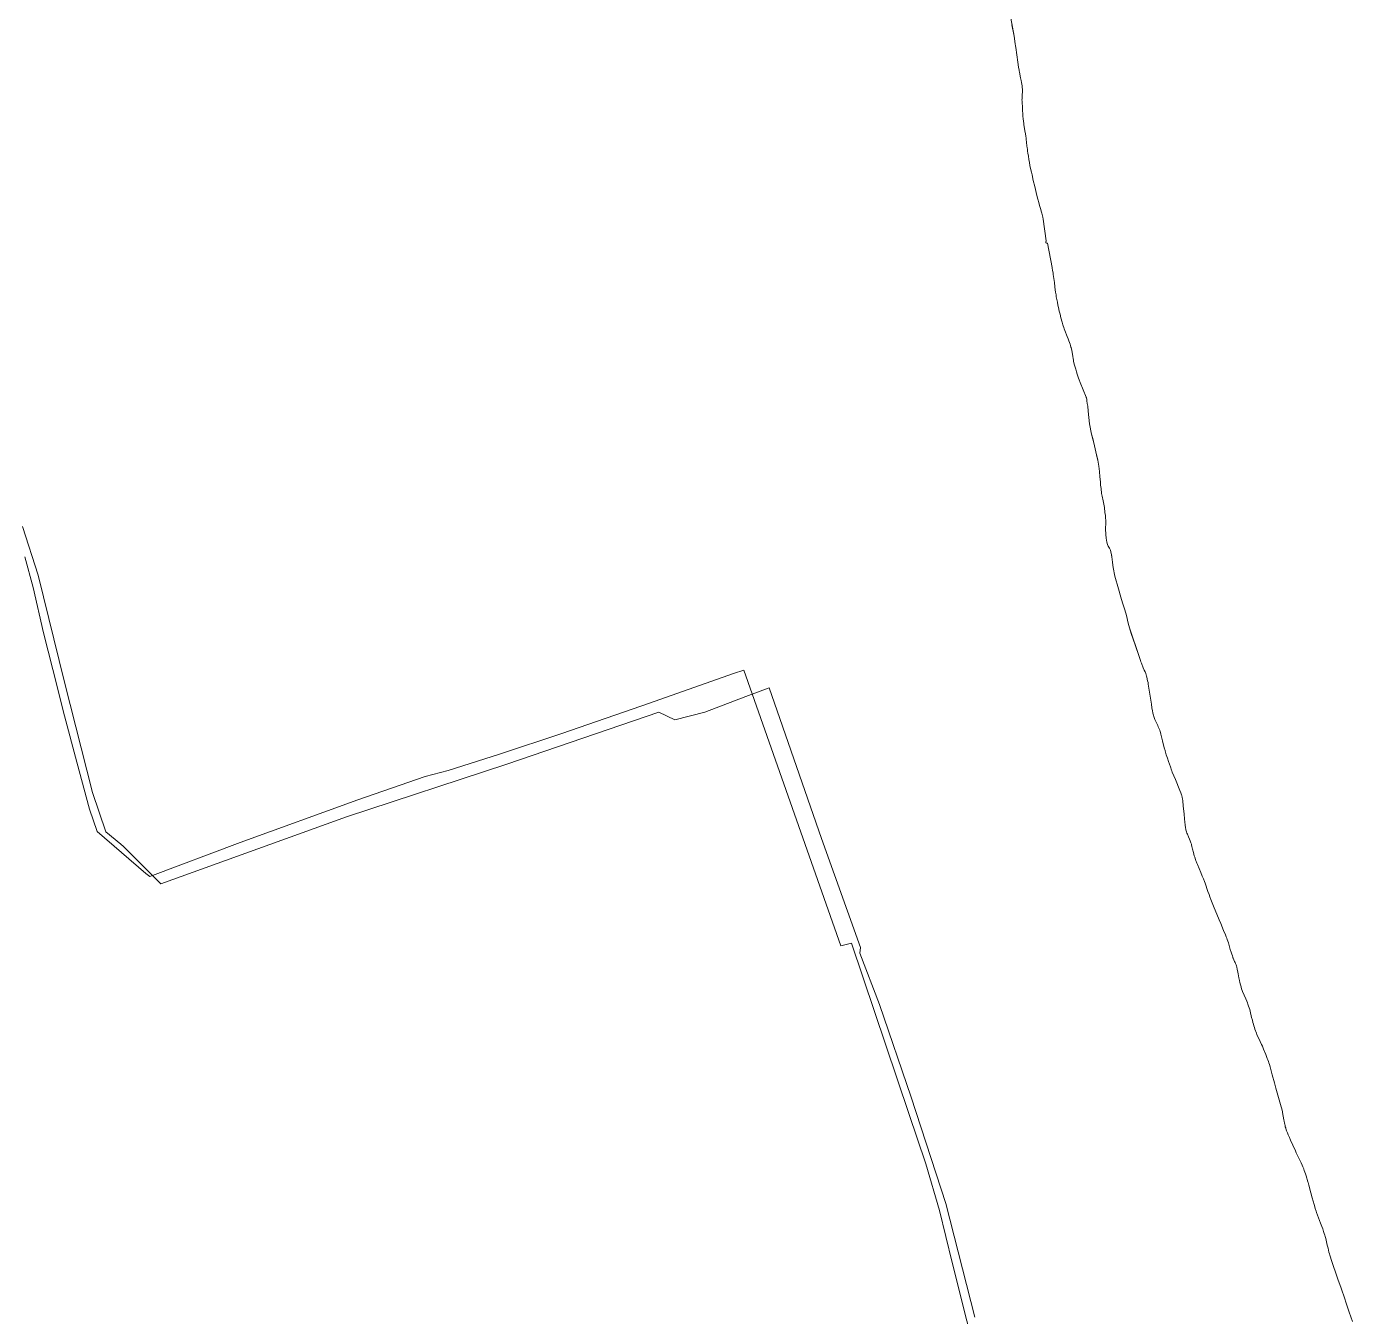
# Model space of a CAD drawing. Header units: metres. Extents: x 3 to 1027712, y 40 to 4430649.
# Drawn here: x 1022692 to 1024061, y 4423988 to 4425320 of the extents above; entities that cross this region are included whole.
import ezdxf

# ---------------------------------------------------------------- set-up
doc = ezdxf.new("R2010")
doc.units = ezdxf.units.M
doc.header["$MEASUREMENT"] = 0
for name, color, linetype, lineweight, true_color in [('Humedales_Ramsar_5_km', 7, 'Continuous', 9, 0xd0fac0), ('RN_LIC_5_km', 7, 'Continuous', 9, 0xe5f2bf), ('RN_ZEPA_5_km', 7, 'Continuous', 9, 0xc2d3f2)]:
    doc.layers.add(name, color=color, linetype=linetype, lineweight=lineweight, true_color=true_color)

msp = doc.modelspace()

# ---------------------------------------------------------------- linework, layer by layer
at = {"layer": 'Humedales_Ramsar_5_km'}
msp.add_lwpolyline([(1022687.5, 4424803.6), (1022703.7, 4424753.1), (1022731.2, 4424642.6), (1022760.1, 4424528.7), (1022773.6, 4424488.1), (1022789.3, 4424475.6), (1022791.9, 4424473), (1022830.6, 4424434.6), (1023022.4, 4424503.6), (1023187.8, 4424558), (1023344.9, 4424611.9), (1023361.3, 4424603.8), (1023392.4, 4424611.8), (1023434.6, 4424627.9), (1023458.9, 4424636.9), (1023467.2, 4424613.3), (1023512.9, 4424481.4), (1023553, 4424368.8), (1023552.4, 4424362.7), (1023572.7, 4424310), (1023605.5, 4424214), (1023641.2, 4424104.3), (1023671.1, 4423986.9)], dxfattribs=at)
at = {"layer": 'RN_LIC_5_km'}
for points in [[(1024061.3, 4423982.4), (1024058, 4423992.1), (1024054.5, 4424002.5), (1024053.3, 4424005.9), (1024049.5, 4424016.9), (1024046.3, 4424026.1), (1024039.3, 4424046.4), (1024038.5, 4424048.8), (1024037.8, 4424050.8), (1024037.4, 4424052.4), (1024037, 4424053.9), (1024036.5, 4424056), (1024036, 4424058.1), (1024035.3, 4424061.3), (1024034.2, 4424066.5), (1024033.8, 4424068.1), (1024033.2, 4424070.1), (1024032.8, 4424071.5), (1024032.2, 4424073.5), (1024031.5, 4424075.5), (1024030.6, 4424078.1), (1024029.6, 4424080.7), (1024028.4, 4424084), (1024024.2, 4424095), (1024023.8, 4424096.4), (1024022.9, 4424099), (1024022.3, 4424100.9), (1024021.6, 4424103.3), (1024020.6, 4424106.8), (1024019.7, 4424110.3), (1024018.3, 4424115.5), (1024016.2, 4424123.1), (1024015.4, 4424126), (1024015.2, 4424126.7), (1024013.4, 4424132.9), (1024012.7, 4424134.8), (1024012.1, 4424136.8), (1024011.5, 4424138.3), (1024010.9, 4424139.9), (1024010.9, 4424140.1), (1024010, 4424142.3), (1024009.2, 4424144), (1024008.2, 4424146.2), (1024007.2, 4424148.3), (1024005.5, 4424151.7), (1024003.1, 4424156.8), (1024002.3, 4424158.6), (1024002.3, 4424158.6), (1023999.6, 4424164.4), (1023997.3, 4424169.8), (1023996.1, 4424172.4), (1023995, 4424175.1), (1023994.1, 4424177.3), (1023993.3, 4424179.5), (1023992.5, 4424181.7), (1023992.3, 4424182.3), (1023991.9, 4424183.6), (1023991.6, 4424184.8), (1023991.3, 4424186.1), (1023991, 4424187.4), (1023990.7, 4424189.2), (1023990.4, 4424190.9), (1023989.1, 4424198.3), (1023988.9, 4424199.2), (1023988.6, 4424200.5), (1023988.5, 4424200.8), (1023986.9, 4424206.5), (1023982.2, 4424223.4), (1023980.7, 4424228.9), (1023978.4, 4424237.3), (1023976.2, 4424245.6), (1023975.5, 4424247.8), (1023975, 4424249.7), (1023974.6, 4424250.9), (1023973.9, 4424252.7), (1023973.3, 4424254.2), (1023972.6, 4424256.1), (1023971.7, 4424258.3), (1023969.5, 4424263.6), (1023968.2, 4424266.7), (1023967.4, 4424268.5), (1023966, 4424271.5), (1023962.6, 4424278.9), (1023962.1, 4424280.3), (1023961.4, 4424282), (1023961.2, 4424282.6), (1023960.5, 4424284.3), (1023960, 4424286), (1023959.4, 4424287.7), (1023958.9, 4424289.4), (1023958.5, 4424291.2), (1023957.9, 4424293.5), (1023957.1, 4424296.5), (1023955.5, 4424302.9), (1023955.1, 4424304.7), (1023954.5, 4424306.4), (1023954, 4424308.1), (1023953.9, 4424308.3), (1023953.3, 4424310.1), (1023952.8, 4424311.5), (1023952, 4424313.3), (1023951.1, 4424315.6), (1023947.8, 4424323.4), (1023947.5, 4424324.3), (1023946.8, 4424326.2), (1023946.4, 4424327.6), (1023946.2, 4424328.2), (1023945.7, 4424330.3), (1023945.1, 4424332.5), (1023944.6, 4424334.6), (1023943.9, 4424337.5), (1023943.1, 4424341.5), (1023942.7, 4424343.2), (1023942.4, 4424344.8), (1023942.2, 4424346), (1023941.7, 4424348.8), (1023941.5, 4424349.5), (1023941.4, 4424349.9), (1023941.2, 4424350.8), (1023940.9, 4424351.5), (1023940.6, 4424352.3), (1023940.2, 4424353.2), (1023939.6, 4424354.3), (1023938, 4424357.7), (1023937.8, 4424358.2), (1023937.7, 4424358.6), (1023937.2, 4424360), (1023936.6, 4424361.9), (1023936, 4424363.9), (1023935.1, 4424366.8), (1023933.1, 4424373.7), (1023932.6, 4424375.1), (1023931.9, 4424377), (1023931.4, 4424378.5), (1023930.9, 4424379.6), (1023930, 4424381.9), (1023928.2, 4424386.2), (1023925.2, 4424393.4), (1023923.6, 4424397.4), (1023917.9, 4424411.4), (1023915.8, 4424416.5), (1023915.1, 4424418.3), (1023914, 4424421.1), (1023913.2, 4424423.4), (1023912, 4424426.6), (1023909, 4424435.1), (1023908.4, 4424436.8), (1023907.3, 4424439.5), (1023906.2, 4424442.3), (1023904.5, 4424446.1), (1023901.1, 4424454.3), (1023900.5, 4424455.9), (1023899.4, 4424458.7), (1023899.2, 4424459.4), (1023898.7, 4424460.9), (1023898.3, 4424462), (1023897.9, 4424463.5), (1023897.5, 4424465), (1023897, 4424467), (1023896.2, 4424470.4), (1023895.5, 4424473.1), (1023895.1, 4424474.6), (1023894.9, 4424475.5), (1023894.5, 4424476.7), (1023894.1, 4424477.9), (1023893.6, 4424479), (1023892.9, 4424480.6), (1023891.9, 4424483), (1023890.8, 4424485.7), (1023890.3, 4424486.9), (1023889.9, 4424488.1), (1023889.5, 4424489.3), (1023889.3, 4424490.1), (1023889, 4424491.3), (1023888.9, 4424492.1), (1023888.9, 4424492.4), (1023888.5, 4424495.5), (1023888.2, 4424498.1), (1023887.8, 4424501.7), (1023887.3, 4424506.4), (1023886.5, 4424515.1), (1023885.9, 4424520.2), (1023885.7, 4424522.1), (1023885.5, 4424523.5), (1023885.4, 4424524.3), (1023885.2, 4424524.9), (1023885, 4424525.6), (1023884.8, 4424526.4), (1023884.4, 4424527.4), (1023884, 4424528.5), (1023882.9, 4424531), (1023878.4, 4424542.1), (1023875.2, 4424549.8), (1023874.6, 4424551.3), (1023874.4, 4424552), (1023873.2, 4424555.3), (1023872.2, 4424558), (1023871.3, 4424560.8), (1023870.2, 4424564.1), (1023869, 4424567.8), (1023867.7, 4424572), (1023867.7, 4424572.1), (1023866.9, 4424574.8), (1023866.4, 4424576.6), (1023865.8, 4424578.9), (1023865.1, 4424582.1), (1023863.4, 4424589), (1023862.9, 4424590.8), (1023862.6, 4424591.7), (1023862.2, 4424593.1), (1023861.8, 4424594), (1023861.3, 4424595.3), (1023860.7, 4424596.7), (1023860.1, 4424598), (1023859.1, 4424600.2), (1023857.2, 4424604.2), (1023856.9, 4424605.1), (1023856.3, 4424606.4), (1023856, 4424607.3), (1023855.6, 4424608.7), (1023855.3, 4424609.6), (1023855.1, 4424610.6), (1023855, 4424611.1), (1023854.6, 4424613.3), (1023854.1, 4424616.4), (1023853.6, 4424620), (1023852, 4424630.2), (1023850.4, 4424640.8), (1023850.1, 4424642.3), (1023849.7, 4424644.2), (1023849.4, 4424645.7), (1023849.3, 4424646.2), (1023848.8, 4424648), (1023848.6, 4424648.9), (1023848.1, 4424650.2), (1023847.7, 4424651.6), (1023847, 4424653.3), (1023846.3, 4424655.1), (1023845.2, 4424657.7), (1023843.3, 4424662.5), (1023842.8, 4424663.8), (1023842.3, 4424665.2), (1023841.3, 4424668.1), (1023831, 4424698.8), (1023829.7, 4424703.6), (1023827.9, 4424711.6), (1023826.1, 4424717.4), (1023823.8, 4424724.6), (1023821.9, 4424730.7), (1023819.5, 4424739.3), (1023816, 4424752.3), (1023814.1, 4424761.1), (1023813.3, 4424766.3), (1023813.1, 4424769.7), (1023812.8, 4424771.9), (1023812.6, 4424773), (1023812.4, 4424774.2), (1023811.8, 4424777.4), (1023811.2, 4424779.1), (1023810.3, 4424781), (1023809.1, 4424783.2), (1023808.4, 4424785), (1023807.7, 4424787.4), (1023807, 4424791.6), (1023806.4, 4424795.2), (1023806.3, 4424801.1), (1023806.6, 4424807.3), (1023806.1, 4424814.9), (1023805.6, 4424818.1), (1023805, 4424823.1), (1023803.9, 4424829.9), (1023802.7, 4424834.8), (1023802.2, 4424837.6), (1023801.6, 4424842.7), (1023801.2, 4424846.1), (1023801, 4424849.7), (1023800.5, 4424854.7), (1023800, 4424860.5), (1023799.2, 4424866), (1023798.2, 4424872.1), (1023797.7, 4424874.4), (1023796.1, 4424880.8), (1023794.9, 4424887), (1023794.5, 4424888.6), (1023791.8, 4424899), (1023789.6, 4424909.6), (1023788.3, 4424922.8), (1023787.9, 4424927.9), (1023787.4, 4424930.6), (1023787, 4424933.3), (1023786.8, 4424934.6), (1023786.4, 4424936.3), (1023786.3, 4424936.8), (1023786.2, 4424937.2), (1023780.1, 4424952.3), (1023779.1, 4424954.9), (1023778.4, 4424956.6), (1023777.7, 4424958.8), (1023776.9, 4424961), (1023776.2, 4424963.2), (1023775.4, 4424965.9), (1023774.5, 4424969), (1023773.9, 4424971.2), (1023773.5, 4424972.9), (1023773.2, 4424974.1), (1023773, 4424975.4), (1023772.7, 4424977), (1023772.4, 4424979.1), (1023771.3, 4424985.8), (1023771.1, 4424986.6), (1023770.7, 4424988.3), (1023770.5, 4424988.9), (1023770.1, 4424990.5), (1023769.6, 4424992), (1023769, 4424993.6), (1023768.4, 4424995.2), (1023767.6, 4424997.2), (1023766.6, 4424999.8), (1023764.2, 4425006), (1023763.6, 4425007.6), (1023763.1, 4425009.1), (1023762.6, 4425010.7), (1023762.3, 4425011.7), (1023761.5, 4425014.4), (1023760.2, 4425019.2), (1023759.4, 4425022.7), (1023758.5, 4425026.1), (1023757.7, 4425029.6), (1023757.1, 4425032.3), (1023756.5, 4425035.1), (1023755.9, 4425037.9), (1023755.4, 4425040.7), (1023755.1, 4425042.8), (1023754.7, 4425045.4), (1023754.3, 4425047.9), (1023753.9, 4425051.1), (1023753.4, 4425055.5), (1023752.3, 4425063.7), (1023752, 4425065.6), (1023751.6, 4425068.1), (1023751.2, 4425070.7), (1023751.1, 4425071), (1023746.4, 4425096.2), (1023745.4, 4425096), (1023744.7, 4425096.5), (1023744.4, 4425097.9), (1023745, 4425098), (1023744.9, 4425098.5), (1023741.7, 4425120.9), (1023741.4, 4425122.9), (1023741.1, 4425124.3), (1023740.8, 4425125.8), (1023740.4, 4425127.2), (1023739.9, 4425129.1), (1023739.3, 4425131.1), (1023738.5, 4425133.9), (1023736.9, 4425139.2), (1023736.5, 4425140.6), (1023736.2, 4425141.7), (1023735.3, 4425145.5), (1023733.1, 4425154.8), (1023731.6, 4425161), (1023730.3, 4425166.6), (1023729.7, 4425169.4), (1023728.8, 4425173.4), (1023728.2, 4425176.5), (1023727.7, 4425179.5), (1023727.1, 4425182.5), (1023726.5, 4425186), (1023726, 4425189), (1023725.7, 4425191.3), (1023725.5, 4425193.1), (1023725.3, 4425194.6), (1023725.1, 4425196.7), (1023724.4, 4425203.6), (1023724.2, 4425204.7), (1023723.9, 4425206.7), (1023723.5, 4425209), (1023723, 4425212.1), (1023722.1, 4425216.7), (1023721.9, 4425218.3), (1023721.7, 4425219.9), (1023721.4, 4425222), (1023721.1, 4425224.6), (1023720.9, 4425227.3), (1023720.7, 4425229.9), (1023720.5, 4425233.1), (1023720.5, 4425233.1), (1023720.3, 4425236.8), (1023720.1, 4425241), (1023720, 4425242.9), (1023719.9, 4425244.3), (1023720, 4425245.3), (1023720, 4425246.7), (1023720.1, 4425248.5), (1023720.3, 4425253.4), (1023720.3, 4425254.4), (1023720.3, 4425255.5), (1023720.2, 4425256.5), (1023720.1, 4425257.4), (1023720, 4425258.7), (1023719.7, 4425260.3), (1023719.4, 4425262), (1023719, 4425264.1), (1023718.4, 4425267), (1023717.3, 4425272.7), (1023717.1, 4425274), (1023716.9, 4425275), (1023716.5, 4425278.1), (1023715.8, 4425283), (1023713.6, 4425298.3), (1023713.4, 4425300.1), (1023713, 4425302.1), (1023711.7, 4425309.8), (1023708.5, 4425328.4)], [(1022690, 4424772.3), (1022698.8, 4424740.4), (1022709.2, 4424693.7), (1022718.9, 4424656), (1022730.9, 4424607.9), (1022743.9, 4424560.3), (1022757, 4424511.7), (1022764.7, 4424488.5), (1022815, 4424445), (1022819.3, 4424442.2), (1022912.3, 4424477.3), (1023034, 4424521.1), (1023103.4, 4424545.3), (1023127.2, 4424551.6), (1023180.2, 4424568.5), (1023244.6, 4424589.9), (1023335.2, 4424621.2), (1023421.9, 4424651.8), (1023432.7, 4424655.2), (1023532.8, 4424370.3), (1023543.9, 4424373.1), (1023603.1, 4424197.2), (1023620.5, 4424145.2), (1023634.6, 4424097.2), (1023648, 4424043.5), (1023693.7, 4423861.3)]]:
    msp.add_lwpolyline(points, dxfattribs=at)
at = {"layer": 'RN_ZEPA_5_km'}
for points in [[(1024061.3, 4423982.4), (1024058, 4423992.1), (1024054.5, 4424002.5), (1024053.3, 4424005.9), (1024049.5, 4424016.9), (1024046.3, 4424026.1), (1024039.3, 4424046.4), (1024038.5, 4424048.8), (1024037.8, 4424050.8), (1024037.4, 4424052.4), (1024037, 4424053.9), (1024036.5, 4424056), (1024036, 4424058.1), (1024035.3, 4424061.3), (1024034.2, 4424066.5), (1024033.8, 4424068.1), (1024033.2, 4424070.1), (1024032.8, 4424071.5), (1024032.2, 4424073.5), (1024031.5, 4424075.5), (1024030.6, 4424078.1), (1024029.6, 4424080.7), (1024028.4, 4424084), (1024024.2, 4424095), (1024023.8, 4424096.4), (1024022.9, 4424099), (1024022.3, 4424100.9), (1024021.6, 4424103.3), (1024020.6, 4424106.8), (1024019.7, 4424110.3), (1024018.3, 4424115.5), (1024016.2, 4424123.1), (1024015.4, 4424126), (1024015.2, 4424126.7), (1024013.4, 4424132.9), (1024012.7, 4424134.8), (1024012.1, 4424136.8), (1024011.5, 4424138.3), (1024010.9, 4424139.9), (1024010.9, 4424140.1), (1024010, 4424142.3), (1024009.2, 4424144), (1024008.2, 4424146.2), (1024007.2, 4424148.3), (1024005.5, 4424151.7), (1024003.1, 4424156.8), (1024002.3, 4424158.6), (1024002.3, 4424158.6), (1023999.6, 4424164.4), (1023997.3, 4424169.8), (1023996.1, 4424172.4), (1023995, 4424175.1), (1023994.1, 4424177.3), (1023993.3, 4424179.5), (1023992.5, 4424181.7), (1023992.3, 4424182.3), (1023991.9, 4424183.6), (1023991.6, 4424184.8), (1023991.3, 4424186.1), (1023991, 4424187.4), (1023990.7, 4424189.2), (1023990.4, 4424190.9), (1023989.1, 4424198.3), (1023988.9, 4424199.2), (1023988.6, 4424200.5), (1023988.5, 4424200.8), (1023986.9, 4424206.5), (1023982.2, 4424223.4), (1023980.7, 4424228.9), (1023978.4, 4424237.3), (1023976.2, 4424245.6), (1023975.5, 4424247.8), (1023975, 4424249.7), (1023974.6, 4424250.9), (1023973.9, 4424252.7), (1023973.3, 4424254.2), (1023972.6, 4424256.1), (1023971.7, 4424258.3), (1023969.5, 4424263.6), (1023968.2, 4424266.7), (1023967.4, 4424268.5), (1023966, 4424271.5), (1023962.6, 4424278.9), (1023962.1, 4424280.3), (1023961.4, 4424282), (1023961.2, 4424282.6), (1023960.5, 4424284.3), (1023960, 4424286), (1023959.4, 4424287.7), (1023958.9, 4424289.4), (1023958.5, 4424291.2), (1023957.9, 4424293.5), (1023957.1, 4424296.5), (1023955.5, 4424302.9), (1023955.1, 4424304.7), (1023954.5, 4424306.4), (1023954, 4424308.1), (1023953.9, 4424308.3), (1023953.3, 4424310.1), (1023952.8, 4424311.5), (1023952, 4424313.3), (1023951.1, 4424315.6), (1023947.8, 4424323.4), (1023947.5, 4424324.3), (1023946.8, 4424326.2), (1023946.4, 4424327.6), (1023946.2, 4424328.2), (1023945.7, 4424330.3), (1023945.1, 4424332.5), (1023944.6, 4424334.6), (1023943.9, 4424337.5), (1023943.1, 4424341.5), (1023942.7, 4424343.2), (1023942.4, 4424344.8), (1023942.2, 4424346), (1023941.7, 4424348.8), (1023941.5, 4424349.5), (1023941.4, 4424349.9), (1023941.2, 4424350.8), (1023940.9, 4424351.5), (1023940.6, 4424352.3), (1023940.2, 4424353.2), (1023939.6, 4424354.3), (1023938, 4424357.7), (1023937.8, 4424358.2), (1023937.7, 4424358.6), (1023937.2, 4424360), (1023936.6, 4424361.9), (1023936, 4424363.9), (1023935.1, 4424366.8), (1023933.1, 4424373.7), (1023932.6, 4424375.1), (1023931.9, 4424377), (1023931.4, 4424378.5), (1023930.9, 4424379.6), (1023930, 4424381.9), (1023928.2, 4424386.2), (1023925.2, 4424393.4), (1023923.6, 4424397.4), (1023917.9, 4424411.4), (1023915.8, 4424416.5), (1023915.1, 4424418.3), (1023914, 4424421.1), (1023913.2, 4424423.4), (1023912, 4424426.6), (1023909, 4424435.1), (1023908.4, 4424436.8), (1023907.3, 4424439.5), (1023906.2, 4424442.3), (1023904.5, 4424446.1), (1023901.1, 4424454.3), (1023900.5, 4424455.9), (1023899.4, 4424458.7), (1023899.2, 4424459.4), (1023898.7, 4424460.9), (1023898.3, 4424462), (1023897.9, 4424463.5), (1023897.5, 4424465), (1023897, 4424467), (1023896.2, 4424470.4), (1023895.5, 4424473.1), (1023895.1, 4424474.6), (1023894.9, 4424475.5), (1023894.5, 4424476.7), (1023894.1, 4424477.9), (1023893.6, 4424479), (1023892.9, 4424480.6), (1023891.9, 4424483), (1023890.8, 4424485.7), (1023890.3, 4424486.9), (1023889.9, 4424488.1), (1023889.5, 4424489.3), (1023889.3, 4424490.1), (1023889, 4424491.3), (1023888.9, 4424492.1), (1023888.9, 4424492.4), (1023888.5, 4424495.5), (1023888.2, 4424498.1), (1023887.8, 4424501.7), (1023887.3, 4424506.4), (1023886.5, 4424515.1), (1023885.9, 4424520.2), (1023885.7, 4424522.1), (1023885.5, 4424523.5), (1023885.4, 4424524.3), (1023885.2, 4424524.9), (1023885, 4424525.6), (1023884.8, 4424526.4), (1023884.4, 4424527.4), (1023884, 4424528.5), (1023882.9, 4424531), (1023878.4, 4424542.1), (1023875.2, 4424549.8), (1023874.6, 4424551.3), (1023874.4, 4424552), (1023873.2, 4424555.3), (1023872.2, 4424558), (1023871.3, 4424560.8), (1023870.2, 4424564.1), (1023869, 4424567.8), (1023867.7, 4424572), (1023867.7, 4424572.1), (1023866.9, 4424574.8), (1023866.4, 4424576.6), (1023865.8, 4424578.9), (1023865.1, 4424582.1), (1023863.4, 4424589), (1023862.9, 4424590.8), (1023862.6, 4424591.7), (1023862.2, 4424593.1), (1023861.8, 4424594), (1023861.3, 4424595.3), (1023860.7, 4424596.7), (1023860.1, 4424598), (1023859.1, 4424600.2), (1023857.2, 4424604.2), (1023856.9, 4424605.1), (1023856.3, 4424606.4), (1023856, 4424607.3), (1023855.6, 4424608.7), (1023855.3, 4424609.6), (1023855.1, 4424610.6), (1023855, 4424611.1), (1023854.6, 4424613.3), (1023854.1, 4424616.4), (1023853.6, 4424620), (1023852, 4424630.2), (1023850.4, 4424640.8), (1023850.1, 4424642.3), (1023849.7, 4424644.2), (1023849.4, 4424645.7), (1023849.3, 4424646.2), (1023848.8, 4424648), (1023848.6, 4424648.9), (1023848.1, 4424650.2), (1023847.7, 4424651.6), (1023847, 4424653.3), (1023846.3, 4424655.1), (1023845.2, 4424657.7), (1023843.3, 4424662.5), (1023842.8, 4424663.8), (1023842.3, 4424665.2), (1023841.3, 4424668.1), (1023836.9, 4424681.3), (1023832.6, 4424693), (1023831, 4424698.8), (1023829.7, 4424703.6), (1023827.9, 4424711.6), (1023826.1, 4424717.4), (1023823.8, 4424724.6), (1023821.9, 4424730.7), (1023819.5, 4424739.3), (1023816, 4424752.3), (1023814.1, 4424761.1), (1023813.3, 4424766.3), (1023813.1, 4424769.7), (1023812.8, 4424771.9), (1023812.4, 4424774.2), (1023811.8, 4424777.4), (1023811.2, 4424779.1), (1023810.3, 4424781), (1023809.1, 4424783.2), (1023808.4, 4424785), (1023807.7, 4424787.4), (1023807, 4424791.6), (1023806.4, 4424795.2), (1023806.3, 4424801.1), (1023806.6, 4424807.3), (1023806.1, 4424814.9), (1023805.6, 4424818.1), (1023805, 4424823.1), (1023803.9, 4424829.9), (1023802.7, 4424834.8), (1023802.2, 4424837.6), (1023801.6, 4424842.7), (1023801.2, 4424846.1), (1023801, 4424849.7), (1023800.5, 4424854.7), (1023800, 4424860.5), (1023799.2, 4424866), (1023798.2, 4424872.1), (1023796.1, 4424880.8), (1023794.9, 4424887), (1023793, 4424894.3), (1023791.8, 4424899), (1023789.6, 4424909.6), (1023788.3, 4424922.8), (1023787.9, 4424927.9), (1023787.4, 4424930.6), (1023787, 4424933.3), (1023786.8, 4424934.6), (1023786.4, 4424936.3), (1023786.3, 4424936.8), (1023786.2, 4424937.2), (1023780.1, 4424952.3), (1023779.1, 4424954.9), (1023778.4, 4424956.6), (1023777.7, 4424958.8), (1023776.9, 4424961), (1023776.2, 4424963.2), (1023775.4, 4424965.9), (1023774.5, 4424969), (1023773.9, 4424971.2), (1023773.5, 4424972.9), (1023773.2, 4424974.1), (1023773, 4424975.4), (1023772.7, 4424977), (1023772.4, 4424979.1), (1023771.3, 4424985.8), (1023771.1, 4424986.6), (1023770.7, 4424988.3), (1023770.5, 4424988.9), (1023770.1, 4424990.5), (1023769.6, 4424992), (1023769, 4424993.6), (1023768.4, 4424995.2), (1023767.6, 4424997.2), (1023766.6, 4424999.8), (1023764.2, 4425006), (1023763.6, 4425007.6), (1023763.1, 4425009.1), (1023762.6, 4425010.7), (1023762.3, 4425011.7), (1023761.5, 4425014.4), (1023760.2, 4425019.2), (1023759.4, 4425022.7), (1023758.5, 4425026.1), (1023757.7, 4425029.6), (1023757.1, 4425032.3), (1023756.5, 4425035.1), (1023755.9, 4425037.9), (1023755.4, 4425040.7), (1023755.1, 4425042.8), (1023754.7, 4425045.4), (1023754.3, 4425047.9), (1023753.9, 4425051.1), (1023753.4, 4425055.5), (1023752.3, 4425063.7), (1023752, 4425065.6), (1023751.6, 4425068.1), (1023751.2, 4425070.7), (1023751.1, 4425071), (1023746.4, 4425096.2), (1023745.4, 4425096), (1023744.7, 4425096.5), (1023744.4, 4425097.9), (1023745, 4425098), (1023744.9, 4425098.5), (1023741.7, 4425120.9), (1023741.4, 4425122.9), (1023741.1, 4425124.3), (1023740.8, 4425125.8), (1023740.4, 4425127.2), (1023739.9, 4425129.1), (1023739.3, 4425131.1), (1023738.5, 4425133.9), (1023736.9, 4425139.2), (1023736.5, 4425140.6), (1023736.2, 4425141.7), (1023735.3, 4425145.5), (1023733.1, 4425154.8), (1023731.6, 4425161), (1023730.3, 4425166.6), (1023729.7, 4425169.4), (1023728.8, 4425173.4), (1023728.2, 4425176.5), (1023727.7, 4425179.5), (1023727.1, 4425182.5), (1023726.5, 4425186), (1023726, 4425189), (1023725.7, 4425191.3), (1023725.5, 4425193.1), (1023725.3, 4425194.6), (1023725.1, 4425196.7), (1023724.4, 4425203.6), (1023724.2, 4425204.7), (1023723.9, 4425206.7), (1023723.5, 4425209), (1023723, 4425212.1), (1023722.1, 4425216.7), (1023721.9, 4425218.3), (1023721.7, 4425219.9), (1023721.4, 4425222), (1023721.1, 4425224.6), (1023720.9, 4425227.3), (1023720.7, 4425229.9), (1023720.5, 4425233.1), (1023720.5, 4425233.1), (1023720.3, 4425236.8), (1023720.1, 4425241), (1023720, 4425242.9), (1023719.9, 4425244.3), (1023720, 4425245.3), (1023720, 4425246.7), (1023720.1, 4425248.5), (1023720.3, 4425253.4), (1023720.3, 4425254.4), (1023720.3, 4425255.5), (1023720.2, 4425256.5), (1023720.1, 4425257.4), (1023720, 4425258.7), (1023719.7, 4425260.3), (1023719.4, 4425262), (1023719, 4425264.1), (1023718.4, 4425267), (1023717.3, 4425272.7), (1023717.1, 4425274), (1023716.9, 4425275), (1023716.5, 4425278.1), (1023715.8, 4425283), (1023713.6, 4425298.3), (1023713.4, 4425300.1), (1023713, 4425302.1), (1023711.7, 4425309.8), (1023709.6, 4425321.8)], [(1022690, 4424772.3), (1022698.8, 4424740.4), (1022709.2, 4424693.7), (1022718.9, 4424656), (1022730.9, 4424607.9), (1022743.9, 4424560.3), (1022757, 4424511.7), (1022764.7, 4424488.5), (1022815, 4424445), (1022819.3, 4424442.2), (1022912.3, 4424477.3), (1023034, 4424521.1), (1023103.4, 4424545.3), (1023127.2, 4424551.6), (1023180.2, 4424568.5), (1023244.6, 4424589.9), (1023335.2, 4424621.2), (1023421.9, 4424651.8), (1023432.7, 4424655.2), (1023532.8, 4424370.3), (1023543.9, 4424373.1), (1023603.1, 4424197.2), (1023620.5, 4424145.2), (1023634.6, 4424097.2), (1023648, 4424043.5), (1023693.7, 4423861.3)]]:
    msp.add_lwpolyline(points, dxfattribs=at)

doc.saveas('drawing.dxf')
